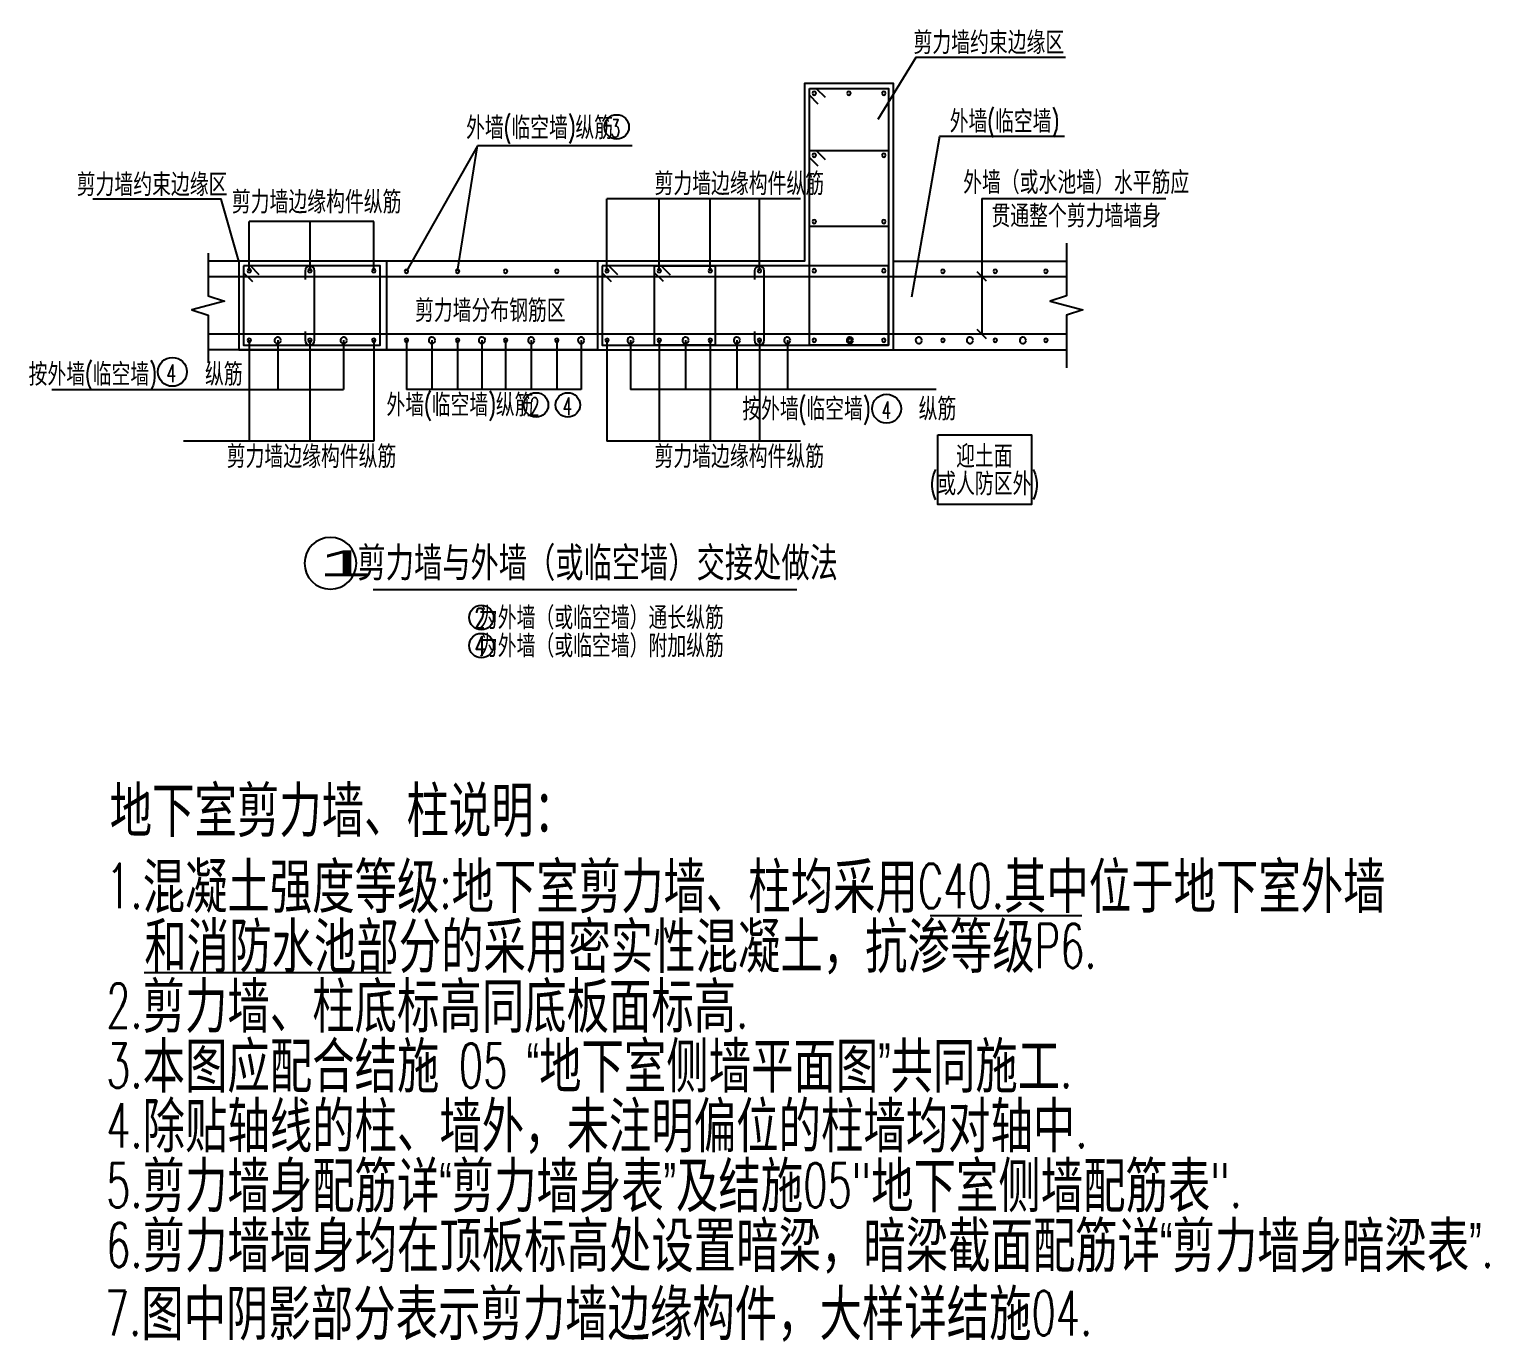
# Model space of a CAD drawing. Extents: x 19107 to 699106, y -67310 to 245688.
# Drawn here: x 669520 to 699106, y 191709 to 218321 of the extents above; entities that cross this region are included whole.
import ezdxf
from ezdxf.enums import TextEntityAlignment as Align

# ---------------------------------------------------------------- set-up
doc = ezdxf.new("R2010")
doc.units = 0
doc.header["$LTSCALE"] = 100
doc.header["$MEASUREMENT"] = 0
doc.layers.add('NOTES', color=7, linetype='Continuous')
doc.layers.add('PUB_TEXT', color=7, linetype='Continuous')
doc.styles.add('hztxt', font='hztxt')
doc.styles.get("Standard").update_dxf_attribs({"font": 'standard'})

# ---------------------------------------------------------------- blocks, each defined once
blk = doc.blocks.new('_INDEX1')
blk.add_lwpolyline([(-0.5, 0, 1), (0.5, 0, 1)], format="xyb", close=True)

msp = doc.modelspace()

# ---------------------------------------------------------------- hatches: boundary and pattern name
h = msp.add_hatch()
h.set_pattern_fill('ANSI31', color=256, scale=200, style=0)
h.set_pattern_definition([])
h.paths.add_polyline_path([(681036.9, 211818.3), (687036.9, 211818.3), (687036.9, 217218.3), (685236.9, 217218.3), (685236.9, 213618.3), (681036.9, 213618.3)], flags=0)
h = msp.add_hatch()
h.set_pattern_fill('ANSI31', color=256, scale=200, style=0)
h.set_pattern_definition([])
h.paths.add_polyline_path([(673768.8, 213618.3), (673768.8, 211818.3), (676768.8, 211818.3), (676768.8, 213618.3)], flags=0)

# ---------------------------------------------------------------- linework, layer by layer
for p, q in [((687036.9, 211818.3), (687036.9, 217218.3)), ((681036.9, 213618.3), (673148.7, 213618.3)), ((687036.9, 213618.3), (690547.6, 213618.3)), ((681036.9, 211818.3), (673148.7, 211818.3)), ((687036.9, 211818.3), (690547.6, 211818.3))]:
    msp.add_line(p, q)
at = {"color": 4}
for p, q in [((678607, 215954.6), (677166.6, 213414)), ((678202.5, 213414), (678607, 215954.6)), ((681740.6, 215954.6), (678607, 215954.6)), ((685157.5, 214884.2), (681231.9, 214884.2)), ((681231.9, 213423.3), (681231.9, 214884.2)), ((682292.4, 213423.3), (682292.4, 214884.2)), ((683325.9, 213423.3), (683325.9, 214884.2)), ((684321.4, 213423.3), (684321.4, 214884.2)), ((688832.1, 214889.3), (692559.1, 214889.3)), ((688832.1, 214889.3), (688832.1, 212147.7)), ((676507.4, 214420.8), (673979.5, 214420.8)), ((673979.5, 213423.3), (673979.5, 214420.8)), ((675218.4, 213423.3), (675218.4, 214420.8)), ((676507.4, 213423.3), (676507.4, 214420.8)), ((673979.5, 212013.3), (673979.5, 209968.6)), ((674557.3, 212013.5), (674557.3, 211015.8)), ((675209, 212013.3), (675209, 209968.6)), ((675894.5, 212013.5), (675894.5, 211016)), ((676504.8, 212013.3), (676504.8, 209968.6)), ((677166.6, 212013.3), (677166.6, 211015.8)), ((677684.4, 212013.5), (677684.4, 211016)), ((678202.5, 212013.3), (678202.5, 211015.8)), ((678696.9, 212013.5), (678696.9, 211016)), ((679177.2, 212013.3), (679177.2, 211015.8)), ((679695, 212013.5), (679695, 211016)), ((680213.1, 212013.3), (680213.1, 211015.8)), ((680707.5, 212013.5), (680707.5, 211015.8)), ((681231.9, 212013.3), (681231.9, 209968.6)), ((681709.5, 212013.5), (681709.5, 211015.8)), ((682292.4, 212013.3), (682292.4, 209968.6)), ((682824.5, 212013.5), (682824.5, 211016)), ((683325.9, 212013.3), (683325.9, 209968.6)), ((683865.4, 212013.5), (683865.4, 211015.8)), ((684321.4, 212013.3), (684321.4, 209968.6)), ((684889.3, 212013.3), (684889.3, 211015.8)), ((669980.3, 211016), (675894.5, 211016)), ((680707.5, 211015.8), (677166.6, 211015.8)), ((687901, 211015.8), (681709.5, 211015.8)), ((676504.8, 209968.6), (672649.6, 209968.6)), ((685157.5, 209968.6), (681231.9, 209968.6))]:
    msp.add_line(p, q, dxfattribs=at)
for points in [[(686727.5, 216497.4), (687498.8, 217751.5), (690528.6, 217751.5)], [(687409.8, 212894.9), (687978.3, 216153), (690506.9, 216153)], [(673768.8, 213618.3), (673411.5, 214872.4), (670813, 214872.4)], [(676494.1, 206958.9), (685080.1, 206958.9)]]:
    msp.add_lwpolyline(points, dxfattribs=at)
for points in [[(673768.8, 213618.3), (673768.8, 211818.3), (687036.9, 211818.3), (687036.9, 217218.3), (685236.9, 217218.3), (685236.9, 213618.3)], [(685334.4, 217120.8), (686939.4, 217120.8), (686939.4, 211915.8), (685334.4, 211915.8)], [(685334.4, 215861), (686939.4, 215861), (686939.4, 214323.7), (685334.4, 214323.7)], [(673768.8, 213618.3), (673768.8, 211818.3), (676768.8, 211818.3), (676768.8, 213618.3)], [(673866.3, 213520.8), (673866.3, 211915.8), (676634.3, 211915.8), (676634.3, 213520.8)], [(681134.4, 213520.8), (681134.4, 211915.8), (686939.4, 211915.8), (686939.4, 213520.8)], [(683423.4, 211915.8), (682194.9, 211915.8), (682194.9, 213520.8), (683423.4, 213520.8)]]:
    msp.add_lwpolyline(points, close=True)
for points in [[(681036.9, 211818.3), (687036.9, 211818.3), (687036.9, 217218.3), (685236.9, 217218.3), (685236.9, 213618.3), (681036.9, 213618.3), (681036.9, 211818.3)], [(685514.4, 216802.9), (685334.4, 216982.9)], [(685472.3, 217120.8), (685652.3, 216940.8)], [(685514.4, 215543.2), (685334.4, 215723.1)], [(685472.3, 215861), (685652.3, 215681)], [(690547.6, 213982.9), (690547.6, 212913.3), (690217.6, 212808.3), (690877.6, 212628.3), (690547.6, 212523.3), (690547.6, 211458.9)], [(673148.7, 213780.8), (673148.7, 212913.3), (673478.7, 212808.3), (672818.7, 212628.3), (673148.7, 212523.3), (673148.7, 211557.5)], [(673866.3, 213382.9), (674046.3, 213202.9)], [(674184.2, 213340.8), (674004.2, 213520.8)], [(681134.4, 213382.9), (681314.4, 213202.9)], [(681452.3, 213340.8), (681272.3, 213520.8)], [(682374.9, 213202.9), (682194.9, 213382.9)], [(682332.8, 213520.8), (682512.8, 213340.8)], [(688926.6, 213211.1), (688737.6, 213400.1)], [(673148.7, 213305.6), (690547.6, 213305.6)], [(673148.7, 212147.7), (690547.6, 212147.7)], [(688926.6, 212046), (688737.6, 212235)]]:
    msp.add_lwpolyline(points)
for points in [[(685394.4, 217023.3, 1), (685469.4, 217023.3, 1)], [(686099.4, 217023.3, 1), (686174.4, 217023.3, 1)], [(686804.4, 217023.3, 1), (686879.4, 217023.3, 1)], [(685394.4, 215765, 1), (685469.4, 215765, 1)], [(686804.4, 215765, 1), (686879.4, 215765, 1)], [(685394.4, 214420.8, 1), (685469.4, 214420.8, 1)], [(686804.4, 214420.8, 1), (686879.4, 214420.8, 1)], [(673942, 213423.3, 1), (674017, 213423.3, 1)], [(675171.5, 213423.3, 1), (675246.5, 213423.3, 1)], [(676467.3, 213423.3, 1), (676542.3, 213423.3, 1)], [(677129.1, 213414, 1), (677204.1, 213414, 1)], [(678165, 213414, 1), (678240, 213414, 1)], [(679139.7, 213414, 1), (679214.7, 213414, 1)], [(680175.6, 213414, 1), (680250.6, 213414, 1)], [(681194.4, 213423.3, 1), (681269.4, 213423.3, 1)], [(682254.9, 213423.3, 1), (682329.9, 213423.3, 1)], [(683288.4, 213423.3, 1), (683363.4, 213423.3, 1)], [(684283.9, 213423.3, 1), (684358.9, 213423.3, 1)], [(685394.4, 213423.3, 1), (685469.4, 213423.3, 1)], [(685394.4, 213423.3, 1), (685469.4, 213423.3, 1)], [(686804.4, 213423.3, 1), (686879.4, 213423.3, 1)], [(686804.4, 213423.3, 1), (686879.4, 213423.3, 1)], [(688003.7, 213414, 1), (688078.7, 213414, 1)], [(689064.2, 213414, 1), (689139.2, 213414, 1)], [(690090.7, 213414, 1), (690165.7, 213414, 1)], [(673942, 212013.3, 1), (674017, 212013.3, 1)], [(675171.5, 212013.3, 1), (675246.5, 212013.3, 1)], [(676467.3, 212013.3, 1), (676542.3, 212013.3, 1)], [(677129.1, 212013.3, 1), (677204.1, 212013.3, 1)], [(678165, 212013.3, 1), (678240, 212013.3, 1)], [(679139.7, 212013.3, 1), (679214.7, 212013.3, 1)], [(680175.6, 212013.3, 1), (680250.6, 212013.3, 1)], [(681194.4, 212013.3, 1), (681269.4, 212013.3, 1)], [(682254.9, 212013.3, 1), (682329.9, 212013.3, 1)], [(683288.4, 212013.3, 1), (683363.4, 212013.3, 1)], [(684283.9, 212013.3, 1), (684358.9, 212013.3, 1)], [(685394.4, 212013.3, 1), (685469.4, 212013.3, 1)], [(685394.4, 212013.3, 1), (685469.4, 212013.3, 1)], [(686118.1, 212013.5, 1), (686193.1, 212013.5, 1)], [(686804.4, 212013.3, 1), (686879.4, 212013.3, 1)], [(686804.4, 212013.3, 1), (686879.4, 212013.3, 1)], [(688003.7, 212013.3, 1), (688078.7, 212013.3, 1)], [(689064.2, 212013.3, 1), (689139.2, 212013.3, 1)], [(690090.7, 212013.3, 1), (690165.7, 212013.3, 1)]]:
    msp.add_lwpolyline(points, format="xyb", close=True)
for points in [[(675111.5, 212193.3), (675111.5, 212013.3, 1), (675306.5, 212013.3), (675306.5, 213423.3, 1), (675111.5, 213423.3), (675111.5, 213243.3)], [(684223.9, 212193.3), (684223.9, 212013.3, 1), (684418.9, 212013.3), (684418.9, 213423.3, 1), (684223.9, 213423.3), (684223.9, 213243.3)], [(674622.3, 212008.2, 45.9604605), (674621.6, 212002.6, 45.9604605)], [(675959.6, 212008.2, 45.9604605), (675958.9, 212002.6, 45.9604605)], [(677749.4, 212008.2, 45.9604605), (677748.7, 212002.6, 45.9604605)], [(678762, 212008.2, 45.9604605), (678761.2, 212002.6, 45.9604605)], [(679760, 212008.2, 45.9604605), (679759.3, 212002.6, 45.9604605)], [(680772.5, 212008.2, 45.9604605), (680771.8, 212002.6, 45.9604605)], [(681774.5, 212008.2, 45.9604605), (681773.8, 212002.6, 45.9604605)], [(682889.5, 212008.2, 45.9604605), (682888.8, 212002.6, 45.9604605)], [(683930.4, 212008.2, 45.9604605), (683929.7, 212002.6, 45.9604605)], [(684949, 212008.2, 45.9604605), (684948.3, 212002.6, 45.9604605)], [(686220.7, 212008.2, 45.9604605), (686219.9, 212002.6, 45.9604605)], [(687617, 212008.2, 45.9604605), (687616.3, 212002.6, 45.9604605)], [(688652.9, 212008.2, 45.9604605), (688652.1, 212002.6, 45.9604605)], [(689726.4, 212008.2, 45.9604605), (689725.7, 212002.6, 45.9604605)]]:
    msp.add_lwpolyline(points, format="xyb")
msp.add_lwpolyline([(687941, 210096), (689836.8, 210096), (689836.8, 208685.4), (687941, 208685.4)], close=True, dxfattribs=at)
for centre, radius in [((681429.3, 216340.2), 248), ((672422.9, 211374), 293.4), ((679793.5, 210703.9), 248), ((680438.4, 210703.9), 248), ((686899.2, 210627.1), 293.4), ((678685.7, 206393.4), 248), ((678685.7, 205824.5), 248)]:
    msp.add_circle(centre, radius, dxfattribs=at)
at = {"layer": 'NOTES'}
for p, q in [((687779.3, 200352.2), (690853.6, 200352.2)), ((671852.5, 199199.4), (676857, 199199.4))]:
    msp.add_line(p, q, dxfattribs=at)

# ---------------------------------------------------------------- block references
at = {"layer": 'PUB_TEXT', "linetype": 'Continuous'}
ref = msp.add_blockref('_INDEX1', (675626.3, 207493.1), dxfattribs=dict(at, xscale=1050, yscale=1050))
ref.add_attrib('1', '1', (675363.8, 207230.6), dxfattribs={"linetype": 'Continuous', "height": 525, "style": 'hztxt', "width": 2.888889})

# ---------------------------------------------------------------- texts
at = {"color": 4, "width": 0.7}
for s, height, p in [('剪力墙约束边缘区', 400, (688972.8, 217860.9)), ('外墙(临空墙)纵筋', 400, (679865.7, 216133.9)), ('外墙(临空墙) ', 400, (689374.5, 216264.1)), ('3', 355.6, (681402.9, 216132.1)), ('剪力墙约束边缘区', 400, (672011.4, 214981.8)), ('剪力墙边缘构件纵筋', 400, (683913.8, 215000.2)), ('外墙（或水池墙）水平筋应', 400, (690743.4, 215025.1)), ('剪力墙边缘构件纵筋', 400, (675347.1, 214628.2)), ('贯通整个剪力墙墙身', 400, (690743.4, 214346.9)), ('剪力墙分布钢筋区', 400, (678867.6, 212428.6)), ('按外墙(临空墙)     纵筋', 400, (671678.2, 211137.4)), ('4', 355.6, (672399.7, 211165.9)), ('外墙(临空墙)纵筋', 400, (678252.1, 210515.1)), ('2', 355.6, (679767.2, 210495.8)), ('4', 355.6, (680428.7, 210495.8)), ('按外墙(临空墙)     纵筋', 400, (686143.2, 210434.3)), ('4', 355.6, (686896.6, 210419.1)), ('剪力墙边缘构件纵筋', 400, (675243.5, 209468.7)), ('剪力墙边缘构件纵筋', 400, (683913.8, 209468.7)), ('迎土面', 400, (688880.6, 209475.4)), ('(或人防区外)', 400, (688880.6, 208916.3)), ('2', 400, (678659.3, 206185.3)), ('为外墙（或临空墙）通长纵筋', 400, (681118.8, 206199.5)), ('4', 400, (678659.3, 205616.4)), ('为外墙（或临空墙）附加纵筋', 400, (681118.8, 205630.7))]:
    msp.add_text(s, height=height, dxfattribs=at).set_placement(p, align=Align.CENTER)
msp.add_text('  剪力墙与外墙（或临空墙）交接处做法', height=600, dxfattribs=at).set_placement((680781.2, 207521.4), align=Align.MIDDLE)
at = {"width": 0.7}
msp.add_text('7.图中阴影部分表示剪力墙边缘构件，大样详结施04.', height=900, dxfattribs=at).set_placement((671053.2, 191840.4))
at = {"layer": 'NOTES', "width": 0.7}
for s, p in [('地下室剪力墙、柱说明：', (671151.8, 202043.3)), ('1.混凝土强度等级:地下室剪力墙、柱均采用C40.其中位于地下室外墙', (671081.5, 200499.7)), ('和消防水池部分的采用密实性混凝土，抗渗等级P6.', (671855.2, 199286.5)), ('2.剪力墙、柱底标高同底板面标高.', (671081.5, 198073.3)), ('3.本图应配合结施 05 “地下室侧墙平面图”共同施工.', (671081.5, 196860.1)), ('4.除贴轴线的柱、墙外，未注明偏位的柱墙均对轴中.', (671081.5, 195646.9)), ('5.剪力墙身配筋详“剪力墙身表”及结施05"地下室侧墙配筋表".', (671081.5, 194433.7)), ('6.剪力墙墙身均在顶板标高处设置暗梁，暗梁截面配筋详“剪力墙身暗梁表”.', (671081.5, 193220.5))]:
    msp.add_text(s, height=900, dxfattribs=at).set_placement(p)

doc.saveas('drawing.dxf')
